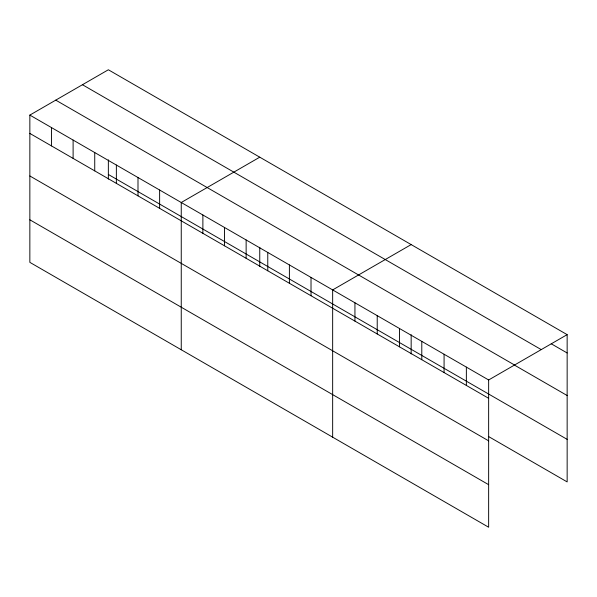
<?xml version="1.0" encoding="UTF-8"?>
<svg xmlns="http://www.w3.org/2000/svg" width="597" height="597" viewBox="0 0 597 597"><rect width="100%" height="100%" fill="white"/><g stroke="black" fill="none" stroke-linecap="round" stroke-linejoin="round"><path stroke-width="0.9" d="M29.85 115.094L488.644 379.976L488.644 527.233L29.85 262.352L29.85 115.094L108.355 69.767L567.15 334.648L567.15 481.906L488.361 436.414M259.755 157.183L181.249 202.502L181.249 349.76M411.161 244.591L332.656 289.918L332.656 437.168M488.644 379.976L567.15 334.648M551.232 343.782L567.15 352.976M82.446 84.729L541.24 349.611M55.76 100.139L514.554 365.021M514.621 365.2L567.15 395.52M108.355 174.473L567.15 439.362M29.85 133.422L488.644 398.303M29.85 175.966L488.644 440.847M29.85 219.8L488.644 484.682M466.361 367.11L466.361 385.438M444.078 354.245L444.078 372.573M421.788 341.38L421.788 359.707M411.161 334.686L411.161 353.924M399.505 328.514L399.505 346.835M377.222 315.649L377.222 333.969M354.939 302.783L354.939 321.104M311.022 277.426L311.022 295.754M289.396 264.941L289.396 283.269M267.769 252.456L267.769 270.777M259.755 247.277L259.755 266.516M246.136 239.964L246.136 258.292M224.509 227.479L224.509 245.807M202.883 214.995L202.883 233.315M159.623 190.018L159.623 208.346M137.997 177.533L137.997 195.853M116.363 165.041L116.363 183.369M108.355 159.862L108.355 179.1M94.736 152.556L94.736 170.884M73.11 140.071L73.11 158.392M51.476 127.579L51.476 145.907"/></g></svg>
